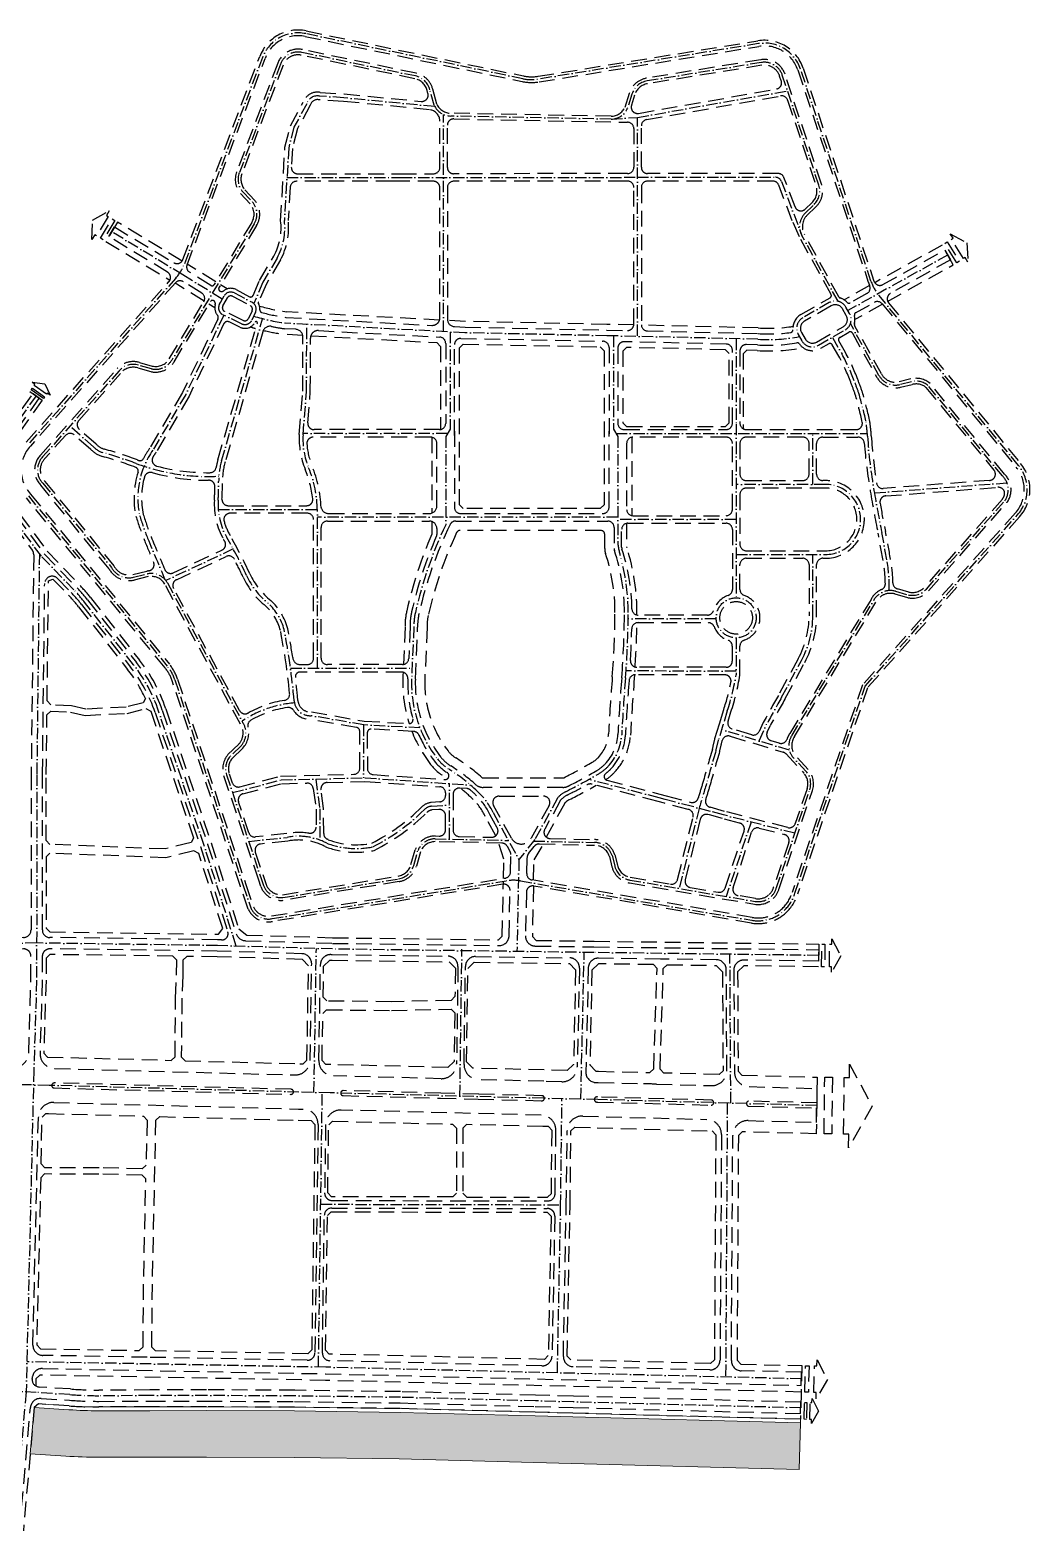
# Model space of a CAD drawing. Header units: metres. Extents: x 563371 to 571261, y 2062953 to 2068466.
# Drawn here: x 570022 to 570817, y 2064375 to 2065570 of the extents above; entities that cross this region are included whole.
import ezdxf

# ---------------------------------------------------------------- set-up
doc = ezdxf.new("R2010")
doc.units = ezdxf.units.M
doc.linetypes.add('ACAD_ISO10W100', pattern=[18.5, 12, -3, 0.5, -3])
doc.linetypes.add('HIDDEN', pattern=[0.375, 0.25, -0.125])
doc.layers.add('datKeSog', color=251, linetype='CONTINUOUS', lineweight=13)
doc.layers.add('datMatNc', color=150, linetype='CONTINUOUS', lineweight=13)
for name, color, linetype in [('hacth sdd', 8, 'CONTINUOUS'), ('LogDg phu', 7, 'CONTINUOUS'), ('TimDg', 222, 'CONTINUOUS'), ('ViaHeSphu', 32, 'CONTINUOUS')]:
    doc.layers.add(name, color=color, linetype=linetype)

msp = doc.modelspace()

# ---------------------------------------------------------------- hatches: boundary and pattern name
at = {"layer": 'hacth sdd'}
h = msp.add_hatch(dxfattribs=at)
h.set_pattern_fill('DASH', color=152, scale=0.5, style=0)
edge = h.paths.add_edge_path()
edge.add_line((570634.382, 2064461.324), (570453.354, 2064466.121))
edge.add_line((570453.354, 2064466.121), (570423.299, 2064466.968))
edge.add_line((570423.299, 2064466.968), (570315.962, 2064469.748))
edge.add_line((570315.962, 2064469.748), (570231.989, 2064470.859))
edge.add_line((570231.989, 2064470.859), (570162.008, 2064471.153))
edge.add_line((570162.008, 2064471.153), (570116.885, 2064471.072))
edge.add_line((570116.885, 2064471.072), (570076.24, 2064471.041))
edge.add_arc((570075.997, 2064789.459), 318.418, 265.772676, 270.043781, ccw=False)
edge.add_line((570052.525, 2064471.907), (570024.914, 2064473.651))
edge.add_line((570024.914, 2064473.651), (570021.657, 2064436.783))
edge.add_line((570021.657, 2064436.783), (570050.001, 2064434.993))
edge.add_arc((570075.997, 2064789.459), 355.418, 265.805485, 270.043781)
edge.add_line((570076.269, 2064434.041), (570116.932, 2064434.072))
edge.add_line((570116.932, 2064434.072), (570161.964, 2064434.153))
edge.add_line((570161.964, 2064434.153), (570231.667, 2064433.86))
edge.add_line((570231.667, 2064433.86), (570315.238, 2064432.754))
edge.add_line((570315.238, 2064432.754), (570422.299, 2064429.982))
edge.add_line((570422.299, 2064429.982), (570452.342, 2064429.134))
edge.add_line((570452.342, 2064429.134), (570633.402, 2064424.336))
edge.add_line((570633.402, 2064424.336), (570634.382, 2064461.324))

# ---------------------------------------------------------------- linework, layer by layer
at = {"layer": 'datKeSog'}
msp.add_lwpolyline([(570316.02, 2064472.748), (570232.015, 2064473.859), (570162.012, 2064474.153), (570116.881, 2064474.072), (570076.238, 2064474.041, -0.01865107), (570052.731, 2064474.9), (570028.172, 2064476.451), (570024.914, 2064473.652), (570024.914, 2064473.651), (570052.525, 2064471.907, 0.01863837), (570076.24, 2064471.041), (570116.885, 2064471.072), (570162.008, 2064471.153), (570231.989, 2064470.859), (570315.962, 2064469.748), (570423.299, 2064466.968), (570453.354, 2064466.121), (570634.382, 2064461.324), (570634.462, 2064464.322), (570453.436, 2064469.119), (570423.38, 2064469.967)], format="xyb", close=True, dxfattribs=at)
at = {"layer": 'datMatNc'}
msp.add_lwpolyline([(570634.382, 2064461.324), (570453.354, 2064466.121), (570423.299, 2064466.968), (570315.962, 2064469.748), (570231.989, 2064470.859), (570162.008, 2064471.153), (570116.885, 2064471.072), (570076.24, 2064471.041, -0.01863837), (570052.525, 2064471.907), (570024.914, 2064473.651), (570021.657, 2064436.783), (570050.001, 2064434.993, 0.01849516), (570076.269, 2064434.041), (570116.932, 2064434.072), (570161.964, 2064434.153), (570231.667, 2064433.86), (570315.238, 2064432.754), (570422.299, 2064429.982), (570452.342, 2064429.134), (570633.402, 2064424.336)], format="xyb", close=True, dxfattribs=at)
at = {"layer": 'LogDg phu', "linetype": 'HIDDEN', "ltscale": 50}
for points in [[(570018.533, 2065241.815), (570132.061, 2065369.658, 0.46894919), (570130.906, 2065377.259), (570084.138, 2065405.481), (570088.788, 2065413.187), (570135.95, 2065384.727, 0.46838037), (570143.21, 2065387.239), (570204.345, 2065548.862, -0.3696769), (570241.354, 2065569.189), (570414.054, 2065533.339, 0.09148073), (570425.866, 2065533.076), (570600.669, 2065561.327, -0.36631707), (570636.641, 2065539.531), (570692.932, 2065370.096, 0.47038711), (570700.112, 2065367.306), (570749.336, 2065394.754), (570753.719, 2065386.893), (570706.077, 2065360.327, 0.46756871), (570704.647, 2065352.788), (570809.66, 2065224.86, -0.36898573), (570808.83, 2065182.575), (570687.873, 2065046.488), (570632.133, 2064882.26, -0.1342598), (570623.189, 2064867.596, -0.23503244), (570595.43, 2064859.176), (570422.28, 2064888.657, 0.45800114), (570416.442, 2064883.836), (570415.694, 2064849.043, 0.41659709), (570423.586, 2064840.872), (570470.178, 2064840.249), (570648.988, 2064837.933), (570648.872, 2064828.934), (570589.544, 2064829.702, 0.41969423), (570581.441, 2064821.657), (570581.903, 2064740.897, 0.40458454), (570593.576, 2064728.97), (570647.558, 2064727.498), (570647.409, 2064715.998), (570593.262, 2064717.474, 0.83673394), (570593.153, 2064713.476), (570647.357, 2064711.998)], [(570172.982, 2065361.982, 0.24555154), (570175.722, 2065362.451, -0.29146058), (570185.491, 2065363.27), (570196.221, 2065357.635, 0.43587653), (570198.985, 2065358.608), (570204.202, 2065370.606), (570215.516, 2065389.834, 0.15602286), (570220.933, 2065418.141), (570224.363, 2065476.566), (570228.658, 2065493.621), (570238.891, 2065512.372, -0.37155824), (570252.407, 2065520.272), (570271.56, 2065518.988), (570332.849, 2065513.088, 0.5245604), (570338.152, 2065519.378), (570337.536, 2065521.642, 0.28759314), (570327.746, 2065531.092), (570237.326, 2065549.862, 0.37010657), (570222.816, 2065541.892), (570190.146, 2065455.522, 0.27194013), (570192.401, 2065442.732), (570200.146, 2065434.552, -0.32413453), (570201.816, 2065414.412), (570171.885, 2065364.921, 0.48380523), (570172.982, 2065361.982)], [(570244.444, 2065510.022), (570234.29, 2065491.416), (570230.319, 2065475.649), (570229.445, 2065460.76, 0.43149248), (570234.437, 2065455.467), (570309.035, 2065455.467), (570316.549, 2065455.467), (570342.583, 2065455.493, 0.41391397), (570347.577, 2065460.493), (570347.577, 2065497.467, 0.38637527), (570339.44, 2065506.426), (570271.072, 2065513.008), (570251.599, 2065514.313, 0.40567731), (570244.444, 2065510.022)], [(570205.906, 2065345.058, 0.02787283), (570225.034, 2065341.127), (570341.254, 2065334.845, 0.43011967), (570347.577, 2065340.836), (570347.577, 2065444.493, 0.41451322), (570342.572, 2065449.493), (570316.552, 2065449.467), (570309.035, 2065449.467), (570233.497, 2065449.467, 0.39714321), (570228.506, 2065444.76), (570226.953, 2065418.311, -0.15385231), (570220.737, 2065386.874), (570209.558, 2065367.878), (570203.19, 2065353.233, 0.23689637), (570203.24, 2065352.337, -0.14939097), (570204.422, 2065347.137, 0.36086662), (570205.906, 2065345.058)], [(570168.449, 2065353.817, -0.22559942), (570168.881, 2065351.278, 0.24421458), (570170.585, 2065343.042, -0.29088933), (570170.96, 2065339.845), (570142.733, 2065281.304), (570116.767, 2065237.108, 0.03487196), (570111.794, 2065228.795, -0.38012862), (570108.085, 2065227.336, -0.0017538), (570107.038, 2065227.725, 0.02118017), (570080.742, 2065236.332, -0.13818745), (570074.087, 2065240.4), (570060.757, 2065252.036, -0.41670444), (570060.307, 2065259.123), (570094.166, 2065297.252, -0.29009893), (570107.266, 2065301.022), (570117.606, 2065298.052, 0.32199506), (570136.216, 2065305.942), (570165.101, 2065353.702, -0.5415117), (570168.449, 2065353.817)], [(570612.73, 2064878.685, 0.13865265), (570617.567, 2064886.771), (570643.972, 2064964.567, 0.26465164), (570640.64, 2064981.414), (570629.705, 2064993.143, -0.30923827), (570629.734, 2065007.608), (570694.522, 2065114.567, -0.35884106), (570709.534, 2065121.067), (570719.514, 2065118.205, 0.2750568), (570736.396, 2065123.497), (570798.742, 2065193.796, 0.36863204), (570796.784, 2065216.523), (570737.534, 2065288.701, 0.23860625), (570722.391, 2065292.191), (570713.102, 2065289.914, -0.33736247), (570698.875, 2065296.159), (570677.565, 2065334.808, -0.19241797), (570677.382, 2065336.281, 0.12751916), (570677.4, 2065342.63, -0.34056049), (570678.364, 2065344.874), (570693.208, 2065353.151, -0.3627982), (570699.507, 2065351.956), (570806.182, 2065222.005, -0.36898573), (570805.467, 2065185.565), (570683.905, 2065048.797), (570627.837, 2064883.604, -0.13517292), (570620.102, 2064870.87, -0.23500241), (570596.182, 2064863.613), (570420.917, 2064893.454, -0.37174104), (570416.757, 2064898.491), (570417.036, 2064911.448, -0.16332164), (570418.113, 2064914.442), (570422.674, 2064920.21, -0.23524663), (570426.708, 2064922.108), (570470.579, 2064921.123, -0.31908841), (570482.473, 2064912.21), (570484.509, 2064904.049, 0.29822161), (570498.359, 2064891.166), (570597.976, 2064874.205, 0.22094927), (570612.046, 2064878.073)], [(570200.565, 2065337.313, -0.40220728), (570188.551, 2065333.403), (570179.871, 2065337.599, 0.41448488), (570175.864, 2065336.2), (570148.031, 2065278.477), (570121.82, 2065233.863, 0.01700756), (570119.458, 2065230.245, 0.50114201), (570122.464, 2065222.82, 0.06715969), (570164.723, 2065217.601, 0.36010857), (570169.589, 2065221.721, -0.02578643), (570171.032, 2065227.924), (570202.407, 2065336.563, 0.90004931), (570200.565, 2065337.313)], [(570200.8, 2065330.996, 0.00013864), (570200.8, 2065330.999)], [(570359.23, 2065247.118), (570359.23, 2065319.482, -0.42014018), (570364.331, 2065324.481), (570477.314, 2065322.199, -0.40831168), (570482.213, 2065317.2), (570482.213, 2065247.118)], [(570689.454, 2065259.486, 0.01273179), (570683.796, 2065281.666, 0.01136503), (570680.024, 2065291.813, 0.03510225), (570670.24, 2065313.289), (570664.941, 2065322.465, -0.41462885), (570665.675, 2065325.199), (570673.056, 2065329.448, -0.4196355), (570675.805, 2065328.68), (570694.936, 2065293.982, 0.33758985), (570714.166, 2065285.542), (570723.466, 2065287.822, -0.23050577), (570734.346, 2065285.492), (570788.418, 2065219.621, -0.60695532), (570784.934, 2065211.463), (570700.359, 2065205.017, -0.39067638), (570695.041, 2065209.221, -0.02291219), (570690.838, 2065246.829, 0.02140968), (570689.462, 2065259.487)], [(569982.736, 2065222.632), (570023.965, 2065280.542), (570028.853, 2065277.062), (569988.409, 2065220.254, 0.32450382)], [(570105.651, 2065221.836, 0.0217795), (570079.119, 2065230.556, -0.13388213), (570069.923, 2065236.07), (570056.709, 2065247.605, 0.41172706), (570049.682, 2065247.159), (570033.176, 2065228.572, 0.40282409), (570033.466, 2065210.632), (570088.216, 2065143.492, 0.3394549), (570103.286, 2065136.522), (570114.581, 2065139.252, -0.01848777), (570115.833, 2065139.453, 0.49755638), (570119.829, 2065146.356, -0.00077657), (570112.295, 2065164.326, -0.01461043), (570105.797, 2065182.86, -0.1290761), (570107.454, 2065218.132, 0.39749401), (570105.651, 2065221.836)], [(570359.23, 2065250.745), (570359.23, 2065190.087, 0.41421356), (570364.23, 2065185.087), (570477.213, 2065185.087, 0.41421356), (570482.213, 2065190.087), (570482.213, 2065250.745)], [(570259.16, 2065185.087), (570339.23, 2065185.087, 0.41421356), (570345.23, 2065191.087), (570345.23, 2065240.84, 0.41421356), (570340.23, 2065245.84), (570246.802, 2065245.84, 0.43481401), (570241.814, 2065240.491, 0.08026102), (570246.001, 2065222.607, -0.08851408), (570253.074, 2065190.001, 0.35331811), (570259.161, 2065185.087)], [(570685.222, 2065241.266, 0.02313752), (570690.021, 2065202.796, 0.00614892), (570696.166, 2065169.526, -0.00435364), (570700.274, 2065147.729, -0.04205271), (570702.007, 2065129.24, -0.30051589), (570699.012, 2065124.613, 0.17042805), (570690.596, 2065116.771), (570625.946, 2065010.042, 0.07130415), (570623.803, 2065005.621, -0.40977978), (570617.591, 2065002.356), (570611.127, 2065004.313, -0.45557721), (570608.037, 2065011.197), (570610.271, 2065016.03, -0.00623444), (570622.121, 2065037.398), (570637.937, 2065066.653, 0.12454253), (570647.322, 2065103.748), (570647.322, 2065144.474, -0.41421356), (570652.322, 2065149.474), (570654.417, 2065149.474, 1), (570654.417, 2065211.3), (570652.322, 2065211.3, -0.41421356), (570647.322, 2065216.3), (570647.322, 2065240.878, -0.41421356), (570652.322, 2065245.878), (570680.237, 2065245.878, -0.39159769), (570685.222, 2065241.266)], [(569903.824, 2064854.801), (569911.082, 2064973.99), (569910.776, 2065018.385), (569910.247, 2065028.137), (569916.969, 2065203.45, -0.4323334), (569927.958, 2065213.017), (569982.757, 2065207.53, -0.21172392), (569986.984, 2065205.126), (570023.307, 2065155.976, -0.1634053), (570024.481, 2065152.341), (570022.477, 2064977.444), (570022.347, 2064853.673, -0.41008722), (570016.425, 2064847.68), (569911.914, 2064846.315, -0.43602133), (569903.824, 2064854.801)], [(569988.472, 2065213.209), (570032.886, 2065153.109), (570058.646, 2065126.345, -0.02550478), (570067.204, 2065116.494), (570106.258, 2065066.615, -0.08474038), (570126.729, 2065028.712), (570162.834, 2064921.955), (570185.663, 2064850.687, 0.31768347), (570193.039, 2064845.131), (570262.216, 2064843.028), (570394.587, 2064841.259, 0.41183404), (570402.692, 2064849.087), (570403.464, 2064885.014, 0.46847805), (570397.668, 2064890.057), (570214.504, 2064860.467, -0.35301609), (570195.147, 2064870.356), (570189.003, 2064888.393), (570134.63, 2065051.974, 0.09104869), (570128.967, 2065062.279), (570018.638, 2065197.576, -0.38979037)], [(570112.53, 2065214.128, 0.11871692), (570111.605, 2065184.393, 0.01431738), (570117.866, 2065166.557, 0.00112821), (570128.82, 2065140.482, 0.42506698), (570135.541, 2065137.899), (570174.215, 2065155.959, 0.43804893), (570176.444, 2065162.964, 0.00116534), (570175.589, 2065164.457, -0.1466326), (570168.219, 2065195.786, 0.01187082), (570168.61, 2065206.529, 0.41909308), (570163.59, 2065211.592, -0.06887341), (570118.692, 2065217.624, 0.4152852), (570112.53, 2065214.128)], [(570708, 2065129.883, 0.04079286), (570706.18, 2065148.788, 0.00435364), (570702.053, 2065170.688, -0.00419639), (570697.789, 2065193.279, -0.44444466), (570702.33, 2065199.15), (570791.539, 2065205.95, -0.55740762), (570796.549, 2065199.076, -0.05416221), (570795.206, 2065196.592), (570733.036, 2065126.492, -0.2728346), (570720.646, 2065122.562), (570711.621, 2065125.149, -0.33058465), (570708, 2065129.883)], [(570344.98, 2065167.314, 0.0474252), (570325.166, 2065106.877, 0.05864), (570323.897, 2065094.82), (570322.807, 2065069.683, -0.40157669), (570317.812, 2065064.899), (570258.134, 2065064.899, -0.41421356), (570253.134, 2065069.899), (570253.134, 2065174.087, -0.41421356), (570258.134, 2065179.087), (570339.23, 2065179.087, -0.41421356), (570345.23, 2065173.087), (570345.23, 2065168.514, -0.10325969), (570344.98, 2065167.314)], [(570486.469, 2065155.768, -0.08123449), (570494.422, 2065106.427, -0.01937417), (570492.286, 2065054.451, 0.00630521), (570489.244, 2065009.246, -0.17849813), (570479.123, 2064985.823, -0.07047201), (570472.563, 2064980.637, -0.0142873), (570449.614, 2064968.11, -0.11832064), (570445.53, 2064967.129), (570382.029, 2064967.129, -0.18429868), (570376.034, 2064969.417, 0.04259253), (570356.218, 2064984.291, -0.08834296), (570348.154, 2064991.58, -0.17475332), (570328.106, 2065053.4), (570329.899, 2065094.732, -0.05952473), (570331.019, 2065105.556, -0.05690878), (570355.689, 2065176.259, -0.28792929), (570360.193, 2065179.087), (570481.213, 2065179.087, -0.41421356), (570486.213, 2065174.087), (570486.213, 2065157.35, 0.08065114), (570486.469, 2065155.768)], [(570492.46, 2065156.761, -0.07915984), (570492.213, 2065158.315), (570492.213, 2065172.387, -0.41421356), (570497.213, 2065177.387), (570575.341, 2065177.387, -0.41421356), (570580.341, 2065172.387), (570580.341, 2065124.678, -0.31787501), (570577.007, 2065119.963, 0.23628769), (570565.232, 2065107.748, -0.32801544), (570560.46, 2065104.239), (570505.404, 2065104.239, -0.40988645), (570500.404, 2065109.165, 0.07543866), (570492.46, 2065156.761)], [(570589.598, 2065084.208, 0.70744884), (570589.667, 2065119.953, -0.31742505), (570586.341, 2065124.665), (570586.341, 2065144.474, -0.41421356), (570591.341, 2065149.474), (570636.322, 2065149.474, -0.41421356), (570641.322, 2065144.474), (570641.322, 2065103.748, -0.12454253), (570632.659, 2065069.507), (570616.876, 2065040.313, 0.00626311), (570604.902, 2065018.713), (570601.65, 2065011.681, -0.37402536), (570595.663, 2065008.994), (570580.254, 2065013.659, -0.41367686), (570576.914, 2065019.884), (570579.112, 2065027.193, 0.04338956), (570586.253, 2065056.53), (570586.253, 2065079.489, -0.31850066), (570589.598, 2065084.208)], [(570173.954, 2064845.712), (570170.735, 2064845.809), (570037.263, 2064847.666, -0.41045236), (570031.347, 2064853.672), (570031.477, 2064977.388), (570033.218, 2065129.295, -0.67095361), (570043.54, 2065133.387), (570054.323, 2065122.184, -0.02550478), (570062.48, 2065112.795), (570101.534, 2065062.916, -0.08474038), (570121.045, 2065026.79), (570157.135, 2064920.079), (570178.867, 2064852.235, -0.5178152), (570173.954, 2064845.712)], [(570565.711, 2065095.087, 0.2153949), (570576.937, 2065084.247, -0.31679892), (570580.253, 2065079.539), (570580.253, 2065067.701, -0.41463276), (570575.246, 2065062.701), (570504.233, 2065062.803, -0.43114983), (570499.248, 2065068.097, 0.00932573), (570500.265, 2065093.347, -0.40789965), (570505.264, 2065098.239), (570561.065, 2065098.239, -0.30720767), (570565.711, 2065095.087)], [(570232.736, 2065054.501, -0.00786927), (570234.653, 2065036.302, 0.41206534), (570245.453, 2065027.207), (570287.349, 2065019.856), (570323.092, 2065017.934, 0.51695281), (570326.133, 2065021.77, -0.07934399), (570322.111, 2065053.628), (570322.113, 2065053.683, 0.42696437), (570317.118, 2065058.899), (570236.655, 2065058.899, 0.49585503), (570232.736, 2065054.501)], [(570566.429, 2065005.929), (570569.966, 2065017.613), (570573.395, 2065029.017, 0.03343109), (570579.158, 2065050.747, 0.47132024), (570574.257, 2065056.703), (570503.118, 2065056.805, 0.39172692), (570498.126, 2065052.198, 0.00605661), (570495.235, 2065008.919, -0.17849813), (570483.467, 2064981.684, -0.03761552), (570479.474, 2064978.078, 0.62184744), (570480.549, 2064972.805), (570522.706, 2064961.725), (570527.699, 2064960.42), (570547.483, 2064955.249, 0.41642501), (570553.273, 2064959.06, -0.00296685), (570556.847, 2064970.958, -0.0043914), (570564.378, 2064997.281, 0.0075007), (570566.371, 2065005.707)], [(570330.903, 2065008.782, 0.28137136), (570326.606, 2065011.737), (570293.003, 2065013.544, 0.43101544), (570289.842, 2065010.538), (570289.935, 2064982.298, 0.39339008), (570294.594, 2064977.326), (570351.629, 2064973.424, 0.77924036), (570353.433, 2064978.955, 0.00083603), (570353.037, 2064979.203, -0.08834296), (570343.412, 2064987.903, -0.05998095), (570330.903, 2065008.782)], [(570572.172, 2065004.191), (570572.289, 2065004.577, -0.41421356), (570578.523, 2065007.914), (570620.781, 2064995.122, -0.13238288), (570622.99, 2064993.746), (570637.286, 2064978.412, -0.26280246), (570639.706, 2064966.002), (570630.344, 2064938.416, -0.39194004), (570624.369, 2064935.179), (570573.962, 2064948.081), (570562.513, 2064951.344, -0.41668827), (570559.087, 2064957.564, -0.00293791), (570562.608, 2064969.278, -0.00442421), (570570.166, 2064995.695, 0.00760378), (570572.23, 2065004.413)], [(570243.379, 2064930.646, 0.0881904), (570225.781, 2064930.342), (570200.904, 2064927.669, -0.35287526), (570195.625, 2064931.063), (570187.457, 2064955.636, -0.4336647), (570190.941, 2064962.051), (570221.719, 2064970.073), (570241.774, 2064970.583, -0.382104), (570246.855, 2064966.264), (570249.105, 2064949.859), (570249.169, 2064935.606, -0.46282651), (570243.379, 2064930.646)], [(570257.953, 2064925.955, -0.28269797), (570255.192, 2064930.403), (570255.103, 2064950.282), (570253.041, 2064965.315, -0.4470691), (570257.867, 2064970.993), (570288.03, 2064971.761), (570347.492, 2064967.693, -0.39434354), (570352.15, 2064962.704), (570352.15, 2064960.625, -0.39308002), (570347.513, 2064955.638), (570340.613, 2064955.135, 0.17124622), (570332.976, 2064951.387, -0.07746505), (570293.377, 2064922.712, -0.14002686), (570258.847, 2064925.496, 0.00499772), (570257.953, 2064925.955)], [(570609.136, 2064881.505, -0.22086321), (570598.726, 2064878.642), (570584.891, 2064880.997, -0.4597215), (570580.987, 2064887.506), (570595.652, 2064931.54, -0.39359096), (570601.635, 2064934.804), (570621.691, 2064929.671, -0.43684351), (570625.186, 2064923.22), (570613.256, 2064888.072, -0.14129039), (570609.642, 2064881.958)], [(569902.3, 2064829.779), (569898.607, 2064769.128, 0.42333833), (569918.943, 2064746.861), (570008.15, 2064744.205, 0.41383718), (570020.502, 2064755.827), (570022.305, 2064813.872), (570022.325, 2064832.671, 0.41835198), (570016.246, 2064838.677), (569910.181, 2064837.292, 0.39273697), (569902.3, 2064829.779)], [(570237.876, 2064834.764), (570170.536, 2064836.811), (570037.408, 2064838.663, 0.4179848), (570031.325, 2064832.67), (570031.305, 2064813.728), (570029.505, 2064755.776, 0.41545059), (570041.177, 2064743.407), (570232.046, 2064738.285, 0.41723492), (570244.367, 2064750.082), (570245.632, 2064826.635, 0.41015703), (570237.876, 2064834.764)], [(570361.949, 2064824.688), (570360.859, 2064747.161, -0.41759934), (570348.553, 2064735.334), (570263.053, 2064737.523, -0.41155876), (570251.362, 2064749.718), (570252.626, 2064826.201, -0.41828176), (570260.868, 2064834.065), (570262.019, 2064834.03), (570354.057, 2064832.8, -0.41441618), (570361.949, 2064824.688)], [(570523.113, 2064830.563), (570473.75, 2064831.202, 0.41137797), (570465.649, 2064823.384), (570463.771, 2064740.467, 0.41408748), (570471.584, 2064732.288), (570473.658, 2064732.24), (570509.483, 2064731.263, -0.00344374), (570519.943, 2064730.978), (570563.571, 2064729.788, 0.4239086), (570575.898, 2064741.852), (570575.439, 2064822.034, 0.40875406), (570567.542, 2064829.987), (570523.113, 2064830.563)], [(570428.515, 2064717.782, 1.11319775), (570428.617, 2064721.78), (570378.251, 2064723.07), (570348.259, 2064723.838), (570270.738, 2064725.823, 1), (570270.636, 2064721.824), (570348.157, 2064719.839), (570378.149, 2064719.071), (570428.515, 2064717.782)], [(570013.243, 2064375.632), (570021.892, 2064473.541, -0.40690002), (570030.366, 2064480.821), (570053.038, 2064479.389, 0.01867047), (570076.235, 2064478.541), (570116.875, 2064478.572), (570162.017, 2064478.653), (570232.054, 2064478.358), (570316.108, 2064477.247), (570423.502, 2064474.465), (570453.559, 2064473.618), (570634.617, 2064468.82), (570634.836, 2064477.817), (570453.805, 2064482.614), (570423.745, 2064483.462), (570316.284, 2064486.245), (570232.133, 2064487.358), (570162.028, 2064487.653), (570116.864, 2064487.572), (570076.228, 2064487.541, -0.01871056), (570053.655, 2064488.368), (570028.847, 2064489.935, -0.40274921), (570023.227, 2064496.066), (570023.245, 2064496.822, -0.41267068), (570031.39, 2064504.63), (570256.65, 2064500.462), (570635.163, 2064491.22), (570635.42, 2064501.716), (570587.306, 2064502.891, -0.40889443), (570579.501, 2064510.939), (570580.615, 2064690.056, -0.42039124), (570592.942, 2064701.977), (570647.208, 2064700.497), (570647.135, 2064712.004)], [(570114.871, 2064513.587), (570031.724, 2064515.126, -0.41575813), (570023.875, 2064523.315), (570028.188, 2064704.705, -0.41510919), (570040.506, 2064716.416), (570235.154, 2064711.192), (570238.976, 2064711.1, -0.41119434), (570250.685, 2064698.938), (570248.177, 2064517.149, -0.4155928), (570242.066, 2064511.233), (570114.871, 2064513.587)], [(570439.307, 2064643.936), (570439.913, 2064694.145, 0.41025281), (570428.221, 2064706.285), (570268.986, 2064710.362, 0.4176746), (570256.68, 2064698.532), (570255.934, 2064644.447, 0.41765169), (570261.921, 2064638.364), (570433.295, 2064638.009, 0.41129213), (570439.307, 2064643.936)], [(570563.584, 2064718.284), (570473.369, 2064720.744), (570472.841, 2064720.756, 1.15464792), (570472.748, 2064716.757), (570473.268, 2064716.745), (570563.475, 2064714.285, 0.95340948), (570563.584, 2064718.284)], [(570445.844, 2064514.309), (570448.189, 2064634.074), (570448.908, 2064693.718, -0.41867422), (570461.234, 2064705.569), (570559.947, 2064702.877, -0.40806275), (570571.62, 2064690.807), (570570.504, 2064511.449, -0.41955277), (570562.309, 2064503.502), (570453.647, 2064506.155, -0.41279793), (570445.844, 2064514.309)], [(570439.027, 2064625.892), (570436.848, 2064514.606, -0.41563062), (570428.654, 2064506.765), (570260.028, 2064510.882, -0.4111079), (570254.175, 2064516.963), (570255.685, 2064626.447, -0.41078378), (570261.697, 2064632.364), (570433.041, 2064632.009, -0.41934957), (570439.027, 2064625.892)]]:
    msp.add_lwpolyline(points, format="xyb", dxfattribs=at)
for points in [[(570208.555, 2065547.273, -0.36973259), (570240.436, 2065564.784), (570413.14, 2065528.933, 0.09148073), (570426.584, 2065528.634), (570601.381, 2065556.884, -0.36619181), (570632.373, 2065538.105), (570688.454, 2065369.303, 0.02017857), (570689.51, 2065366.506, -0.38314934), (570687.343, 2065360.185), (570673.99, 2065352.74, -0.34779209), (570671.54, 2065353.137, 0.1288974), (570666.152, 2065356.619, -0.18960573), (570665.025, 2065357.554), (570637.571, 2065407.347, -0.32824432), (570639.605, 2065422.346), (570646.828, 2065429.3, 0.2885701), (570651.258, 2065447.186), (570622.184, 2065534.7, 0.36571486), (570603.077, 2065546.276), (570512.038, 2065531.562, 0.28636709), (570498.25, 2065519.409), (570494.822, 2065508.309, -0.27759619), (570483.856, 2065501.218), (570356.333, 2065503.681, -0.27947754), (570345.162, 2065510.757), (570341.891, 2065522.778, 0.28684913), (570328.667, 2065535.497), (570238.245, 2065554.267, 0.36994509), (570218.606, 2065543.48), (570185.934, 2065457.104, 0.2741025), (570189.059, 2065439.717), (570196.798, 2065431.543, -0.32194692), (570197.966, 2065416.741), (570168.073, 2065367.313, -0.41780828), (570165.306, 2065366.65), (570148.498, 2065377.098, -0.35831087), (570146.461, 2065383.114)], [(570617.916, 2065533.272, 0.36535374), (570603.786, 2065541.832), (570512.766, 2065527.122, 0.28656793), (570502.556, 2065518.102), (570500.039, 2065509.949, 0.56104752), (570505.686, 2065503.55), (570615.323, 2065522.912, 0.4576382), (570619.198, 2065529.413)], [(570621.332, 2065452.451, 0.31191015), (570616.654, 2065455.681), (570512.894, 2065455.651, -0.4142993), (570507.892, 2065460.651), (570507.892, 2065493.653, -0.36389418), (570512.023, 2065498.576), (570618.683, 2065517.413, -0.37208259), (570624.297, 2065514.066), (570646.986, 2065445.772, -0.28849265), (570643.706, 2065432.542), (570638.289, 2065427.326, -0.53840487), (570630.145, 2065429.158)], [(570501.892, 2065460.648, -0.41421356), (570496.892, 2065455.648), (570494.097, 2065455.648), (570358.583, 2065455.51, -0.41451322), (570353.577, 2065460.51), (570353.577, 2065494.136, -0.41988107), (570358.674, 2065499.135), (570496.989, 2065496.463, -0.40856868), (570501.892, 2065491.464)], [(570501.892, 2065444.648, 0.41421356), (570496.892, 2065449.648), (570494.1, 2065449.648), (570358.572, 2065449.51, 0.41391397), (570353.577, 2065444.51), (570353.577, 2065339.863, 0.39848437), (570359.254, 2065333.872), (570367.716, 2065333.415), (570480.425, 2065331.138), (570496.776, 2065330.756, 0.42107264), (570501.892, 2065335.755)], [(570658.809, 2065359.508), (570633.626, 2065405.182), (570627.975, 2065417.937), (570617.188, 2065446.449, 0.31191015), (570612.51, 2065449.68), (570512.891, 2065449.651, 0.41412783), (570507.892, 2065444.651), (570507.892, 2065335.381, 0.40738759), (570512.776, 2065330.382), (570600.733, 2065328.327, 0.05538683), (570626.774, 2065329.242, 0.39606105), (570628.477, 2065331.388, -0.2907659), (570634.771, 2065343.405), (570658.055, 2065356.809, 0.40881233)], [(570108.518, 2065305.344), (570118.715, 2065302.415, 0.31928533), (570132.369, 2065308.276), (570159.812, 2065353.653, 0.41062796), (570158.173, 2065360.487), (570143.559, 2065369.571, 0.36525919), (570137.18, 2065368.645), (570021.875, 2065238.801, 0.39148403), (570022.035, 2065200.531), (570132.454, 2065065.123, -0.09104869), (570138.901, 2065053.393), (570193.269, 2064889.828), (570199.335, 2064872.017, 0.35094734), (570213.676, 2064864.892), (570399.58, 2064894.925, 0.3619543), (570403.781, 2064899.753), (570404.081, 2064913.717, 0.13145918), (570403.467, 2064916.228), (570401.302, 2064920.179, 0.26789682), (570397.03, 2064922.774), (570343.736, 2064923.971, 0.30198455), (570332.162, 2064915.921), (570328.954, 2064904.454, -0.28879973), (570315.135, 2064892.161), (570223.021, 2064877.276, -0.33932048), (570205.118, 2064888.353), (570203.451, 2064893.252), (570175.762, 2064976.556, -0.25997326), (570179.03, 2064993.213), (570187.656, 2065001.616, 0.34384512), (570188.961, 2065017.497), (570128.85, 2065128.813, 0.31817082), (570115.543, 2065134.855), (570104.311, 2065132.14, -0.33258936), (570084.463, 2065140.974), (570030.108, 2065207.63, -0.39793682), (570029.844, 2065231.596), (570090.801, 2065300.239, -0.28991709)], [(570175.628, 2065351.646), (570178.537, 2065356.741, -0.40394941), (570182.701, 2065357.958), (570196.776, 2065350.567, -0.39729513), (570198.168, 2065346.513), (570195.366, 2065340.328, -0.4214862), (570191.162, 2065338.805), (570176.302, 2065345.988, -0.42397719), (570174.896, 2065350.251)], [(570668.464, 2065333.728, 0.41421356), (570670.909, 2065342.808), (570667.967, 2065347.919, 0.41421356), (570658.886, 2065350.364), (570637.765, 2065338.205, 0.41421356), (570635.319, 2065329.124), (570638.262, 2065324.013, 0.41421356), (570647.342, 2065321.568)], [(570238.658, 2065325.678, 0.39920535), (570232.982, 2065331.684), (570224.136, 2065332.162, -0.01442365), (570213.665, 2065333.997, 0.39131312), (570206.695, 2065329.785), (570176.797, 2065226.263, 0.07138141), (570174.625, 2065210.563, -0.01502895), (570174.275, 2065196.599, 0.43043946), (570179.268, 2065191.323), (570241.561, 2065191.323, 0.44904413), (570246.526, 2065196.909, 0.06829021), (570240.452, 2065220.325, -0.11174722), (570235.77, 2065248.001), (570238.55, 2065282.415)], [(570244.549, 2065282.165), (570244.655, 2065324.735, -0.42938275), (570250.979, 2065330.711), (570347.5, 2065325.494, -0.39848437), (570352.23, 2065320.501), (570352.23, 2065256.84, -0.41421356), (570347.23, 2065251.84), (570247.52, 2065251.84, -0.43802827), (570242.536, 2065257.243)], [(570575.458, 2065319.915), (570494.329, 2065321.811, 0.42107264), (570489.213, 2065316.812), (570489.213, 2065256.878, 0.41421356), (570494.213, 2065251.878), (570575.341, 2065251.878, 0.41421356), (570580.341, 2065256.878), (570580.341, 2065314.917, 0.40738759)], [(570659.738, 2065319.476, 0.4137984), (570657.008, 2065320.209), (570650.336, 2065316.368, -0.38896264), (570633.651, 2065320.091, 0.2918454), (570631.664, 2065320.916, -0.06208485), (570600.292, 2065319.335), (570591.458, 2065319.542, 0.42107264), (570586.341, 2065314.543), (570586.341, 2065256.878, 0.41421356), (570591.341, 2065251.878), (570678.73, 2065251.878, 0.45707393), (570683.678, 2065257.596, 0.01515711), (570678.07, 2065279.867, 0.01124748), (570674.425, 2065289.655, 0.035081), (570665.005, 2065310.357)], [(570580.341, 2065240.878, 0.41421356), (570575.341, 2065245.878), (570501.213, 2065245.878, 0.41421356), (570496.213, 2065240.878), (570496.213, 2065188.387, 0.41421356), (570501.213, 2065183.387), (570575.341, 2065183.387, 0.41421356), (570580.341, 2065188.387)], [(570641.322, 2065216.3), (570641.322, 2065240.878, 0.41421356), (570636.322, 2065245.878), (570591.341, 2065245.878, 0.41421356), (570586.341, 2065240.878), (570586.341, 2065216.3, 0.41421356), (570591.341, 2065211.3), (570636.322, 2065211.3, 0.41421356)], [(570654.417, 2065205.3), (570591.341, 2065205.3, 0.41421356), (570586.341, 2065200.3), (570586.341, 2065160.474, 0.41421356), (570591.341, 2065155.474), (570654.417, 2065155.474, 1)], [(570180.771, 2065185.323, 0.49625328), (570175.955, 2065178.981, 0.06269704), (570180.789, 2065167.45, -0.02279585), (570196.477, 2065137.07, 0.11779825), (570213.083, 2065115.919, -0.13858387), (570226.678, 2065093.398, -0.009927), (570230.55, 2065070.64, 0.41079481), (570236.503, 2065064.899), (570242.134, 2065064.899, 0.41421356), (570247.134, 2065069.899), (570247.134, 2065180.323, 0.41421356), (570242.134, 2065185.323)], [(570177.605, 2065150.921, -0.40351266), (570184.17, 2065148.671, -0.01062317), (570191.026, 2065134.563, 0.11677035), (570209.151, 2065111.38, -0.1358086), (570220.83, 2065092.033, -0.02204098), (570228.1, 2065041.85, -0.39587231), (570223.935, 2065036.418, 0.087325), (570195.09, 2065026.311, -0.41893334), (570188.244, 2065028.296), (570135.737, 2065125.529, -0.43137759), (570138.021, 2065132.435)], [(570197.293, 2065020.663, 0.34161432), (570194.962, 2065015.006, -0.26048582), (570190.876, 2064998.472), (570182.336, 2064990.152, 0.25558954), (570180.036, 2064977.962), (570182.4, 2064970.852, 0.39502632), (570188.405, 2064967.591), (570220.875, 2064976.053), (570279.062, 2064977.535, 0.4077392), (570283.934, 2064982.549), (570283.838, 2065011.871, 0.36327782), (570281.356, 2065014.816), (570245.085, 2065021.18, -0.26174173), (570231.189, 2065028.481, 0.29349215), (570226.265, 2065030.709, 0.09411974)], [(570387.318, 2064945.694, 0.08868815), (570376.81, 2064960.474, 0.011751), (570372.016, 2064964.961, 0.16664228), (570369.027, 2064966.219), (570363.492, 2064966.598, 0.43436674), (570358.15, 2064961.609), (570358.15, 2064933.037, 0.40765394), (570363.038, 2064928.039), (570388.757, 2064927.461, 0.57741542), (570393.254, 2064934.863)], [(570470.686, 2064925.622, -0.32172212), (570486.806, 2064913.432), (570488.876, 2064905.132, 0.29829081), (570499.116, 2064895.602), (570531.046, 2064890.165, 0.39271598), (570536.738, 2064893.893), (570549.026, 2064943.545, 0.41026633), (570545.439, 2064949.583), (570545.112, 2064949.667), (570526.182, 2064954.615), (570521.185, 2064955.921), (570468.825, 2064969.683, 0.19169131), (570464.421, 2064969.144, -0.00949268), (570448.821, 2064960.991, 0.10212672), (570443.63, 2064956.911), (570431.041, 2064933.807, 0.56174942), (570435.319, 2064926.416)], [(570352.15, 2064944.582, 0.43566771), (570346.787, 2064949.569), (570341.202, 2064949.162, 0.16832753), (570337.237, 2064947.162, -0.07878725), (570295.378, 2064916.999, -0.14459413), (570256.369, 2064920.018, 0.17455027), (570226.687, 2064924.405), (570205, 2064922.074, 0.47833289), (570200.79, 2064915.526), (570207.716, 2064894.687), (570209.351, 2064889.882, 0.33504067), (570222.446, 2064881.742), (570314.406, 2064896.602, 0.28821829), (570324.626, 2064905.687), (570327.886, 2064917.342, -0.30764211), (570343.746, 2064928.472), (570347.038, 2064928.398, 0.42080375), (570352.15, 2064933.397)], [(570404.56, 2064926.718), (570390.306, 2064952.726, -0.56995649), (570394.691, 2064960.129), (570430.132, 2064960.129, -0.56915571), (570434.523, 2064952.737), (570420.355, 2064926.737, -0.59309874)], [(570589.6, 2064932.358, 0.43514134), (570586.096, 2064938.781), (570572.395, 2064942.288), (570562.203, 2064945.193), (570560.918, 2064945.53, 0.41817184), (570554.798, 2064941.894), (570542.848, 2064893.603, 0.43604298), (570546.862, 2064887.472), (570568.932, 2064883.715, 0.37012437), (570574.516, 2064887.064)], [(570366.854, 2064746.731), (570367.949, 2064824.619, -0.41401097), (570376.055, 2064832.506), (570450.755, 2064831.508, -0.41693459), (570458.646, 2064823.327), (570456.864, 2064744.636, -0.41433965), (570444.59, 2064732.911), (570430.444, 2064733.237), (570378.546, 2064734.566, -0.41083587)], [(570040.761, 2064727.913), (570229.131, 2064722.858, 1), (570229.239, 2064726.856), (570040.868, 2064731.912, 1)]]:
    msp.add_lwpolyline(points, format="xyb", close=True, dxfattribs=at)
for points in [[(570072.99, 2065406.931), (570070.771, 2065403.253), (570071.355, 2065418.475), (570084.527, 2065426.053), (570082.308, 2065422.375), (570083.709, 2065421.529), (570074.391, 2065406.085)], [(570089.012, 2065418.308), (570079.712, 2065402.896), (570077.592, 2065404.132), (570086.91, 2065419.576)], [(570755.873, 2065404.166), (570753.591, 2065407.813), (570766.924, 2065400.405), (570767.733, 2065385.21), (570765.452, 2065388.856), (570764.063, 2065387.988), (570754.484, 2065403.297)], [(570758.787, 2065384.708), (570749.228, 2065399.988), (570751.29, 2065401.322), (570760.87, 2065386.012)], [(570032.246, 2065276.655), (570022.47, 2065283.615), (570023.398, 2065284.961), (570033.195, 2065277.988)], [(570025.491, 2065287.879), (570023.158, 2065289.54), (570033.247, 2065288.384), (570037.62, 2065279.245), (570035.287, 2065280.906), (570034.655, 2065280.017), (570024.858, 2065286.99)], [(570651.268, 2064824.403), (570651.501, 2064842.401), (570653.954, 2064842.407), (570653.722, 2064824.371)], [(570659.34, 2064842.318), (570659.395, 2064846.613), (570666.587, 2064833.185), (570659.052, 2064819.988), (570659.108, 2064824.283), (570657.472, 2064824.304), (570657.704, 2064842.339)], [(570673.41, 2064736.211), (570673.549, 2064746.95), (570691.529, 2064713.376), (570672.691, 2064680.379), (570672.83, 2064691.117), (570668.739, 2064691.17), (570669.319, 2064736.264)], [(570653.228, 2064691.418), (570653.811, 2064736.419), (570659.944, 2064736.432), (570659.365, 2064691.338)], [(570637.898, 2064485.901), (570638.411, 2064506.895), (570641.273, 2064506.868), (570640.761, 2064485.831)], [(570647.554, 2064506.693), (570647.677, 2064511.703), (570655.886, 2064495.942), (570646.92, 2064480.646), (570647.043, 2064485.656), (570645.134, 2064485.703), (570645.646, 2064506.74)], [(570637.36, 2064464.252), (570637.699, 2064477.747), (570639.539, 2064477.729), (570639.2, 2064464.205)], [(570643.577, 2064477.614), (570643.658, 2064480.834), (570648.928, 2064470.698), (570643.158, 2064460.87), (570643.239, 2064464.09), (570642.012, 2064464.121), (570642.35, 2064477.645)]]:
    msp.add_lwpolyline(points, close=True, dxfattribs=at)
msp.add_lwpolyline([(570166.19, 2065355.503), (570166.19, 2065355.503)], dxfattribs=at)
msp.add_circle((570583.323, 2065102.093), 12.954, dxfattribs=at)
at = {"layer": 'TimDg', "linetype": 'ACAD_ISO10W100', "ltscale": 0.75}
for points in [[(570020.337, 2065199.052), (570130.711, 2065063.701, -0.09104869), (570136.766, 2065052.683), (570191.136, 2064889.111), (570197.242, 2064871.182, 0.35209771), (570214.092, 2064862.68), (570400.385, 2064892.775, -0.0823992), (570411.78, 2064892.727), (570595.806, 2064861.394, 0.23501827), (570621.645, 2064869.233, 0.1346909), (570629.985, 2064882.933), (570685.889, 2065047.643), (570807.149, 2065184.07, 0.36898573), (570807.921, 2065223.433), (570696.717, 2065358.902, -0.09190483), (570690.589, 2065370.012), (570634.507, 2065538.818, 0.36625793), (570601.025, 2065559.105), (570426.225, 2065530.855, -0.09148073), (570413.597, 2065531.136), (570240.895, 2065566.987, 0.36970319), (570206.45, 2065548.067), (570144.125, 2065383.298, -0.09138832), (570137.596, 2065372.501), (570020.205, 2065240.309, 0.39058997)], [(570664.418, 2065353.994), (570635.599, 2065406.264, -0.32909772), (570638.017, 2065423.94), (570645.267, 2065430.921, 0.28853687), (570649.122, 2065446.479), (570620.05, 2065533.986, 0.36555457), (570603.432, 2065544.054), (570512.402, 2065529.342, 0.28645627), (570500.403, 2065518.755), (570496.923, 2065507.485, -0.28199189), (570483.868, 2065498.967), (570356.29, 2065501.431, -0.28360554), (570343.046, 2065509.962), (570339.714, 2065522.209, 0.28717931), (570328.207, 2065533.294), (570237.786, 2065552.064, 0.3700167), (570220.711, 2065542.686), (570188.04, 2065456.313, 0.27314238), (570190.729, 2065441.226), (570198.474, 2065433.046, -0.32316396), (570199.891, 2065415.577), (570134.293, 2065307.109, -0.32079177), (570118.163, 2065300.233), (570107.893, 2065303.183, 0.28999775), (570092.484, 2065298.745), (570031.511, 2065230.085, 0.40010621), (570031.79, 2065209.128), (570086.335, 2065142.239, 0.33565207), (570103.798, 2065134.331), (570115.064, 2065137.054, -0.31991718), (570130.812, 2065129.913), (570190.897, 2065018.647, -0.34317473), (570189.267, 2065000.046), (570180.68, 2064991.679, 0.25802474), (570177.899, 2064977.259), (570205.584, 2064893.969), (570207.235, 2064889.116, 0.33741983), (570222.731, 2064879.509), (570314.771, 2064894.381, 0.28854156), (570326.79, 2064905.07), (570330.025, 2064916.635, -0.30513061), (570343.74, 2064926.221), (570402.13, 2064924.91)], [(570343.523, 2065509.047), (570271.316, 2065515.998), (570252.02, 2065517.291, 0.38419231), (570241.655, 2065511.175), (570231.474, 2065492.518), (570227.341, 2065476.107), (570223.943, 2065418.23, -0.1548887), (570218.127, 2065388.355), (570206.88, 2065369.242), (570199.503, 2065352.276)], [(570225.953, 2065452.467), (570309.035, 2065452.467), (570316.55, 2065452.467), (570494.099, 2065452.648), (570504.712, 2065452.648), (570614.582, 2065452.681, -0.31191015), (570619.26, 2065449.45), (570635.599, 2065406.264)], [(570175.77, 2065342.913), (570145.382, 2065279.891), (570119.294, 2065235.487, 0.20745147), (570108.701, 2065183.628, 0.01446618), (570115.08, 2065165.442, 0.00142778), (570128.97, 2065132.436)], [(570331.781, 2065014.463), (570287.008, 2065016.87), (570245.288, 2065024.19, -0.4028827), (570231.664, 2065036.034, 0.02475163), (570223.754, 2065092.717, 0.13725721), (570211.12, 2065113.647, -0.11727376), (570193.751, 2065135.817, 0.02279585), (570178.189, 2065165.954, -0.1466326), (570171.213, 2065195.606, 0.01629275), (570171.625, 2065210.548, -0.07138886), (570173.914, 2065227.093), (570206.548, 2065340.089)], [(570633.724, 2065325.883, -0.06823887), (570600.512, 2065323.831), (570480.327, 2065326.639), (570367.549, 2065328.917), (570224.584, 2065336.645, -0.03576548), (570199.5, 2065342.182)], [(570250.134, 2065061.899), (570250.134, 2065187.47, 0.09514996), (570243.227, 2065221.466, -0.11158838), (570238.763, 2065247.798), (570241.55, 2065282.29), (570241.682, 2065335.598)], [(570611.186, 2064880.321, 0.13982316), (570615.413, 2064887.424), (570641.839, 2064965.285, 0.26383036), (570638.964, 2064979.911), (570627.946, 2064991.729, -0.31127473), (570627.841, 2065008.827), (570692.558, 2065115.666, -0.35725247), (570710.155, 2065123.229), (570720.082, 2065120.383, 0.27407031), (570734.716, 2065124.994), (570796.977, 2065195.197, 0.36862886), (570795.122, 2065215.001), (570735.935, 2065287.103, 0.23501199), (570722.929, 2065290.007), (570713.634, 2065287.728, -0.33748891), (570696.906, 2065295.07), (570674.222, 2065336.212)], [(570355.73, 2065329.556), (570355.73, 2065252.291), (570352.23, 2065246.318), (570352.23, 2065175.984, 0.0555904), (570328.092, 2065106.216, 0.05906197), (570326.898, 2065094.775), (570325.109, 2065053.514, 0.17479629), (570345.783, 2064989.742, 0.08834296), (570354.627, 2064981.747, -0.05432043), (570378.91, 2064962.616, -0.0882649), (570389.992, 2064947.057), (570410.495, 2064909.646), (570408.925, 2064836.567)], [(570485.713, 2065326.398), (570485.713, 2065252.291), (570489.213, 2065246.318), (570489.213, 2065160.397, 0.02051487), (570492.111, 2065147.385, -0.06571724), (570497.422, 2065106.42, -0.01937417), (570495.277, 2065054.212, 0.00630521), (570492.24, 2065009.082, -0.17849813), (570481.295, 2064983.753, -0.07047201), (570474.075, 2064978.046, -0.01641123), (570447.483, 2064963.676, 0.1062705), (570441.135, 2064958.602), (570423.244, 2064925.768), (570410.495, 2064909.646)], [(570659.839, 2065325.3), (570667.623, 2065311.823, -0.03509162), (570677.225, 2065290.734, -0.01130682), (570680.933, 2065280.767, -0.01268302), (570686.53, 2065258.818, -0.02103307), (570687.845, 2065246.633, 0.0262311), (570692.978, 2065203.304, 0.00614892), (570699.11, 2065170.107, -0.00435364), (570703.227, 2065148.259, -0.05415715), (570704.926, 2065123.783)], [(570172.482, 2065214.872, -0.10478116), (570105.985, 2065224.916, 0.02118017), (570079.93, 2065233.444, -0.1357544), (570072.001, 2065238.239), (570053.271, 2065254.589)], [(570185.663, 2064840.853), (570159.984, 2064921.017), (570123.887, 2065027.751, 0.08474038), (570103.896, 2065064.765), (570064.842, 2065114.644, 0.02550478), (570056.484, 2065124.265), (570030.589, 2065151.169), (569982.179, 2065216.676)], [(570583.319, 2065152.474), (570654.417, 2065152.474, 1), (570654.417, 2065208.3), (570583.319, 2065208.3)], [(570601.506, 2065004.22), (570607.586, 2065017.372, -0.00624881), (570619.498, 2065038.856), (570635.298, 2065068.08, 0.12454253), (570644.322, 2065103.748), (570644.322, 2065152.474)], [(570583.253, 2065086.139), (570583.253, 2065056.76, -0.04312981), (570576.254, 2065028.105), (570572.838, 2065016.746), (570569.301, 2065005.06, -0.00755262), (570567.272, 2064996.488, 0.0044078), (570559.728, 2064970.118, 0.00206571), (570553.834, 2064950.486)], [(570231.927, 2065034.351, 0.13175496), (570190.274, 2065019.802, 0.13175496)], [(570195.576, 2064924.079), (570226.232, 2064927.373, -0.172712), (570257.613, 2064922.755, 0.14238352), (570294.375, 2064919.853, 0.07813963), (570335.105, 2064949.273, -0.1701287), (570340.901, 2064952.148), (570355.15, 2064953.186)], [(570422.209, 2064924.46), (570470.633, 2064923.372, -0.32055252), (570484.639, 2064912.824), (570486.693, 2064904.59, 0.29827055), (570498.739, 2064893.384), (570598.351, 2064876.423, 0.22091107), (570610.591, 2064879.789)], [(570634.726, 2064473.319), (570453.682, 2064478.116), (570423.624, 2064478.964), (570316.196, 2064481.746), (570232.094, 2064482.858), (570162.023, 2064483.153), (570116.869, 2064483.072), (570076.231, 2064483.041, -0.0186903), (570053.346, 2064483.879), (570026.537, 2064485.572), (569988.267, 2064488.389), (569910.795, 2064494.968, -0.01138942), (569881.807, 2064498.096), (569826.798, 2064505.879), (569762.94, 2064516.358), (569727.647, 2064522.486), (569634.573, 2064544.372), (569535.09, 2064570.828, -0.37349807), (569530.675, 2064577.338), (569562.898, 2064847.002)]]:
    msp.add_lwpolyline(points, format="xyb", dxfattribs=at)
for points in [[(570483.868, 2065498.967), (570504.892, 2065500.364), (570624.219, 2065521.437)], [(570350.577, 2065329.834), (570350.577, 2065502.683)], [(570504.892, 2065326.524), (570504.892, 2065500.364)], [(570174.464, 2065355.658), (570143.064, 2065375.178), (570086.463, 2065409.334)], [(570751.528, 2065390.823), (570672.196, 2065346.587)], [(570583.341, 2065324.232), (570583.341, 2065256.335), (570583.341, 2065241.335), (570583.341, 2065118.047)], [(570026.409, 2065278.802), (569980.147, 2065213.821)], [(570353.589, 2065248.84), (570238.847, 2065248.84)], [(570487.713, 2065248.878), (570687.68, 2065248.878)], [(570644.322, 2065208.3), (570644.322, 2065248.84)], [(570693.294, 2065201.47), (570798.747, 2065209.508)], [(570171.276, 2065188.323), (570250.121, 2065188.323)], [(570489.213, 2065182.087), (570250.134, 2065182.087)], [(570583.341, 2065180.387), (570489.213, 2065180.387)], [(570028.993, 2065153.33), (570026.977, 2064977.416), (570026.805, 2064813.8), (570024.569, 2064741.828), (570018.49, 2064486.165), (570008.761, 2064376.028)], [(570183.251, 2065156.868), (570129.529, 2065131.781)], [(570567.369, 2065101.239), (570497.39, 2065101.239)], [(570228.764, 2065061.899), (570325.472, 2065061.899)], [(570583.323, 2065059.69), (570495.701, 2065059.815)], [(570286.821, 2065016.903), (570286.96, 2064974.735)], [(570625.663, 2064996.779), (570571.735, 2065013.103)], [(570182.642, 2064962.988), (570221.297, 2064973.063), (570288.094, 2064974.764), (570371.924, 2064969.028)], [(570248.854, 2064973.764), (570252.104, 2064950.071), (570252.215, 2064925.201)], [(570630.074, 2064930.622), (570573.178, 2064945.184), (570562.994, 2064948.087), (570548.581, 2064951.861), (570526.941, 2064957.518), (570521.946, 2064958.823), (570466.037, 2064973.517)], [(570355.15, 2064925.965), (570355.15, 2064970.176)], [(570553.831, 2064950.473), (570538.047, 2064886.691)], [(570595.16, 2064939.558), (570575.433, 2064880.325)], [(570648.93, 2064833.434), (570470.12, 2064835.75), (570470.12, 2064835.75), (570262.118, 2064838.529), (570262.118, 2064838.529), (570170.635, 2064841.31), (570026.651, 2064843.313), (569895.005, 2064841.594)], [(570247.443, 2064724.399), (570249.333, 2064838.796)], [(570363.498, 2064721.447), (570365.142, 2064838.413)], [(570459.785, 2064719.057), (570462.43, 2064835.85)], [(570579.046, 2064715.861), (570578.368, 2064834.347)], [(570647.383, 2064713.998), (570473.319, 2064718.744), (570430.115, 2064719.741), (570260.276, 2064724.09), (570235.498, 2064724.688), (570036.698, 2064730.023), (570013.684, 2064730.534), (569888.469, 2064734.263)], [(570251.021, 2064505.817), (570254.034, 2064724.24)], [(570441.087, 2064501.21), (570443.689, 2064634.146), (570444.717, 2064719.404)], [(570576.276, 2064715.937), (570574.921, 2064497.942)], [(570252.808, 2064635.383), (570443.7, 2064634.987)], [(570635.292, 2064496.468), (570256.763, 2064505.71), (570019.059, 2064510.109)]]:
    msp.add_lwpolyline(points, dxfattribs=at)
for points in [[(570172.997, 2065353.088), (570175.931, 2065358.228, -0.40394941), (570184.096, 2065360.614), (570198.17, 2065353.223, -0.39729513), (570200.901, 2065345.274), (570198.099, 2065339.09, -0.4214862), (570189.857, 2065336.104), (570174.997, 2065343.287, -0.42397719), (570172.24, 2065351.646)], [(570669.961, 2065331.128, 0.41421356), (570673.509, 2065344.305), (570670.567, 2065349.416, 0.41421356), (570657.39, 2065352.964), (570636.268, 2065340.805, 0.41421356), (570632.719, 2065327.627), (570635.662, 2065322.516, 0.41421356), (570648.839, 2065318.968)]]:
    msp.add_lwpolyline(points, format="xyb", close=True, dxfattribs=at)
msp.add_circle((570583.323, 2065102.093), 15.954, dxfattribs=at)
at = {"layer": 'ViaHeSphu', "linetype": 'HIDDEN', "ltscale": 50}
for points in [[(570142.534, 2065386.009), (570091.113, 2065417.04), (570081.813, 2065401.628), (570132.841, 2065370.835)], [(570703.752, 2065353.878), (570755.911, 2065382.963), (570747.145, 2065398.684), (570693.575, 2065368.813)], [(570169.355, 2065369.432), (570147.765, 2065382.852), (570146.623, 2065383.542)], [(570160.023, 2065354.038), (570138.363, 2065367.503), (570136.933, 2065368.366)], [(570178.347, 2065363.842), (570173.177, 2065367.056)], [(570689.496, 2065366.538), (570669.134, 2065355.184)], [(570168.538, 2065348.745), (570163.861, 2065351.652)], [(570699.758, 2065351.651), (570677.796, 2065339.405)], [(570501.854, 2065335.139), (570480.523, 2065335.637), (570367.882, 2065337.912), (570353.695, 2065338.679)], [(570244.935, 2065326.531), (570345.235, 2065321.11), (570348.23, 2065317.948), (570348.23, 2065251.941)], [(570021.521, 2065282.281), (570031.297, 2065275.322), (569991.331, 2065219.186)], [(570341.23, 2065245.739), (570341.23, 2065185.43)], [(570500.213, 2065245.535), (570500.213, 2065183.488)], [(570398.171, 2064894.697), (570398.498, 2064909.904), (570394.355, 2064922.834)], [(570422.146, 2064893.245), (570422.493, 2064909.388), (570430.021, 2064922.034)], [(570635.035, 2064485.971), (570256.538, 2064495.213), (570029.308, 2064499.418), (570026.237, 2064496.474), (570026.102, 2064490.8)]]:
    msp.add_lwpolyline(points, dxfattribs=at)
for points in [[(570347.298, 2065339.025), (570225.487, 2065345.609, -0.03202434), (570204.123, 2065350.212, -0.03202434)], [(570201.029, 2065332.389, -0.00576438), (570196.843, 2065333.583, -0.00576438)], [(570628.539, 2065334.076, -0.0610561), (570600.957, 2065332.823), (570507.907, 2065334.997)], [(570238.54, 2065326.877), (570223.69, 2065327.68, -0.02236133), (570207.111, 2065330.839)], [(570636.393, 2065317.242, -0.06954475), (570600.075, 2065314.839), (570591.84, 2065315.031), (570588.841, 2065312.101), (570588.841, 2065252.548)], [(569991.374, 2065214.329), (570035.183, 2065155.049), (570060.807, 2065128.426, -0.02550478), (570069.566, 2065118.343), (570108.62, 2065068.464, -0.08474038), (570129.571, 2065029.673), (570165.684, 2064922.894), (570187.587, 2064854.514), (570194.11, 2064849.601), (570262.315, 2064847.527), (570394.119, 2064845.766), (570397.183, 2064848.725), (570398.122, 2064892.41)], [(570341.23, 2065178.744), (570341.23, 2065168.723, 0.04727128), (570321.264, 2065107.758, 0.05813119), (570319.896, 2065094.884), (570318.598, 2065064.962)], [(570496.213, 2065177.286), (570496.213, 2065158.315, 0.07915984), (570496.262, 2065158.004, -0.08289368), (570504.404, 2065104.34)], [(570479.355, 2065153.395, -0.08065114), (570478.713, 2065157.35), (570478.713, 2065168.587, 0.41421356), (570475.713, 2065171.587), (570363.667, 2065171.587, 0.29085007), (570360.951, 2065169.861, 0.05420538), (570338.335, 2065103.904, 0.06091082), (570337.402, 2065094.639), (570335.601, 2065053.117, 0.17463646), (570354.08, 2064996.176, 0.08834296), (570360.194, 2064990.65, -0.04259253), (570381.03, 2064975.011, 0.18429868), (570382.029, 2064974.629), (570445.53, 2064974.629, 0.11832064), (570446.21, 2064974.793, 0.0142873), (570468.783, 2064987.114, 0.07047201), (570473.693, 2064990.996, 0.17849813), (570481.755, 2065009.655, -0.00630521), (570484.81, 2065055.049, 0.01937417), (570486.922, 2065106.444, 0.08123449), (570479.355, 2065153.395)], [(570502.936, 2065062.976, 0.01291782), (570504.353, 2065098.156)], [(570318.393, 2065058.734, 0.09797814), (570323.126, 2065017.933)], [(570502.506, 2065056.768, 0.00674238), (570499.229, 2065008.7, -0.17849813), (570486.364, 2064978.925, -0.05564731), (570479.598, 2064973.244)], [(570353.812, 2064974.161, -0.10886825), (570340.251, 2064985.452, -0.07195564), (570325.304, 2065011.807)], [(570392.101, 2064928.644), (570383.752, 2064943.879, 0.08931376), (570374.008, 2064957.619, 0.02484601), (570363.93, 2064966.568)], [(570472.08, 2064968.827, -0.01300508), (570450.607, 2064957.412, 0.0943982), (570446.935, 2064954.615), (570432.209, 2064927.591)], [(570422.048, 2064888.691), (570421.182, 2064848.404), (570424.117, 2064845.365), (570470.236, 2064844.749), (570649.047, 2064842.433), (570648.814, 2064824.434), (570589.42, 2064825.204), (570584.449, 2064820.268), (570584.901, 2064741.209), (570587.917, 2064738.128), (570647.675, 2064736.498), (570647.092, 2064691.497), (570588.133, 2064693.105), (570585.116, 2064690.187), (570584.003, 2064511.224), (570586.984, 2064508.151), (570635.548, 2064506.965), (570635.035, 2064485.971), (570634.462, 2064464.322), (570453.436, 2064469.119), (570423.38, 2064469.967), (570316.02, 2064472.748), (570232.015, 2064473.859), (570162.012, 2064474.153), (570116.881, 2064474.072), (570076.238, 2064474.041, -0.01865107), (570052.731, 2064474.9), (570028.172, 2064476.451), (570024.914, 2064473.652), (570016.232, 2064375.368)]]:
    msp.add_lwpolyline(points, format="xyb", dxfattribs=at)
for points in [[(570363.23, 2065317.002), (570366.23, 2065319.942), (570475.213, 2065317.741), (570478.213, 2065314.68), (570478.213, 2065192.087), (570475.213, 2065189.087), (570366.23, 2065189.087), (570363.23, 2065192.087)], [(570496.212, 2065317.266), (570493.213, 2065314.336), (570493.213, 2065257.378), (570496.213, 2065254.378), (570574.841, 2065254.378), (570577.841, 2065257.378), (570577.841, 2065312.358), (570574.842, 2065315.429)], [(570151.692, 2064926.808), (570149.74, 2064923.251), (570128.934, 2064918.143), (570037.416, 2064921.738), (570034.421, 2064924.856), (570034.477, 2064977.369), (570035.022, 2065024.977), (570038.053, 2065027.836), (570053.757, 2065027.095), (570065.441, 2065024.433), (570098.704, 2065026.049), (570113.706, 2065029.794), (570117.578, 2065027.678)], [(570129.644, 2064911.11), (570037.409, 2064914.733), (570034.408, 2064911.85), (570034.348, 2064855.207), (570037.345, 2064852.165), (570170.835, 2064850.308), (570171.39, 2064850.292), (570174.863, 2064854.901), (570155.789, 2064914.447), (570151.96, 2064916.588)], [(570034.305, 2064813.68), (570032.502, 2064755.645), (570035.408, 2064752.566), (570133.883, 2064749.923), (570136.909, 2064752.842), (570137.331, 2064799.418), (570138.076, 2064817.599), (570138.241, 2064829.76), (570135.282, 2064832.801), (570037.326, 2064834.164), (570034.323, 2064831.206)], [(570243.106, 2064825.101), (570238.191, 2064830.252), (570170.436, 2064832.312), (570146.281, 2064832.648), (570143.241, 2064829.69), (570143.075, 2064817.463), (570142.33, 2064799.293), (570141.908, 2064752.708), (570144.88, 2064749.628), (570236.071, 2064747.18), (570238.817, 2064747.114), (570241.866, 2064750.041)], [(570356.57, 2064797.642), (570309.089, 2064796.574), (570257.646, 2064797.156), (570254.696, 2064800.19), (570255.102, 2064824.736), (570260.182, 2064829.584), (570261.921, 2064829.531), (570354.999, 2064828.287), (570359.928, 2064823.221), (570359.612, 2064800.709)], [(570368.884, 2064748.818), (570369.927, 2064823.087), (570374.997, 2064828.02), (570450.727, 2064827.008), (570455.614, 2064821.942), (570453.91, 2064746.699), (570448.798, 2064741.816), (570430.663, 2064742.235), (570373.812, 2064743.69)], [(570517.826, 2064743.04), (570520.374, 2064823.098), (570517.47, 2064826.135), (570473.726, 2064826.702), (570468.613, 2064821.768), (570466.906, 2064746.4), (570471.792, 2064741.285), (570473.885, 2064741.237), (570514.732, 2064740.123)], [(570567.419, 2064825.489), (570572.448, 2064820.424), (570572.899, 2064741.537), (570569.918, 2064738.618), (570525.728, 2064739.823), (570522.824, 2064742.904), (570525.374, 2064823.033), (570528.469, 2064825.993)], [(570254.481, 2064787.191), (570257.531, 2064790.157), (570309.128, 2064789.573), (570356.472, 2064790.638), (570359.429, 2064787.706), (570358.886, 2064749.074), (570353.818, 2064744.202), (570260.835, 2064746.583), (570256.812, 2064746.68), (570253.863, 2064749.752)], [(570030.303, 2064667.476), (570031.187, 2064704.639), (570034.258, 2064707.571), (570036.146, 2064707.53), (570111.812, 2064705.499), (570114.745, 2064702.419), (570113.961, 2064666.602), (570110.896, 2064663.665), (570076.457, 2064664.369), (570033.232, 2064664.47)], [(570242.667, 2064516.473), (570121.423, 2064518.717), (570118.454, 2064521.772), (570119.019, 2064577.853), (570121.743, 2064702.231), (570124.807, 2064705.15), (570234.925, 2064702.195), (570245.226, 2064701.946), (570248.184, 2064698.874), (570245.708, 2064519.417)], [(570258.433, 2064644.371), (570259.181, 2064698.61), (570262.222, 2064701.533), (570357.778, 2064699.086), (570360.787, 2064696.009), (570360.968, 2064644.158), (570357.978, 2064641.165), (570261.392, 2064641.365)], [(570433.949, 2064697.147), (570429.568, 2064697.248), (570368.776, 2064698.804), (570365.787, 2064695.881), (570365.968, 2064644.148), (570368.978, 2064641.142), (570433.272, 2064641.009), (570436.308, 2064644.002), (570436.912, 2064694.078)], [(570472.752, 2064696.251), (570564.138, 2064693.759), (570567.119, 2064690.678), (570566.006, 2064511.663), (570562.988, 2064508.737), (570451.789, 2064511.452), (570448.849, 2064514.524), (570451.189, 2064634.027), (570451.908, 2064693.732), (570454.944, 2064696.662)], [(570029.807, 2064520.412), (570108.425, 2064518.957), (570111.455, 2064521.902), (570112.02, 2064577.964), (570113.72, 2064655.605), (570110.786, 2064658.666), (570076.4, 2064659.369), (570033.113, 2064659.47), (570030.042, 2064656.478), (570026.879, 2064523.467)], [(570258.185, 2064626.372), (570261.226, 2064629.365), (570433.087, 2064629.009), (570436.029, 2064626.003), (570433.853, 2064514.89), (570430.795, 2064511.964), (570259.664, 2064516.143), (570256.706, 2064519.216)]]:
    msp.add_lwpolyline(points, close=True, dxfattribs=at)
msp.add_lwpolyline([(570113.368, 2065037.906), (570111.689, 2065034.443), (570097.97, 2065031.019), (570065.884, 2065029.46), (570054.435, 2065032.069), (570038.111, 2065032.839), (570035.148, 2065035.98), (570036.244, 2065131.583), (570039.769, 2065132.98), (570052.161, 2065120.104, -0.02550478), (570060.118, 2065110.945), (570099.172, 2065061.066, -0.05725698)], format="xyb", close=True, dxfattribs=at)

doc.saveas('drawing.dxf')
